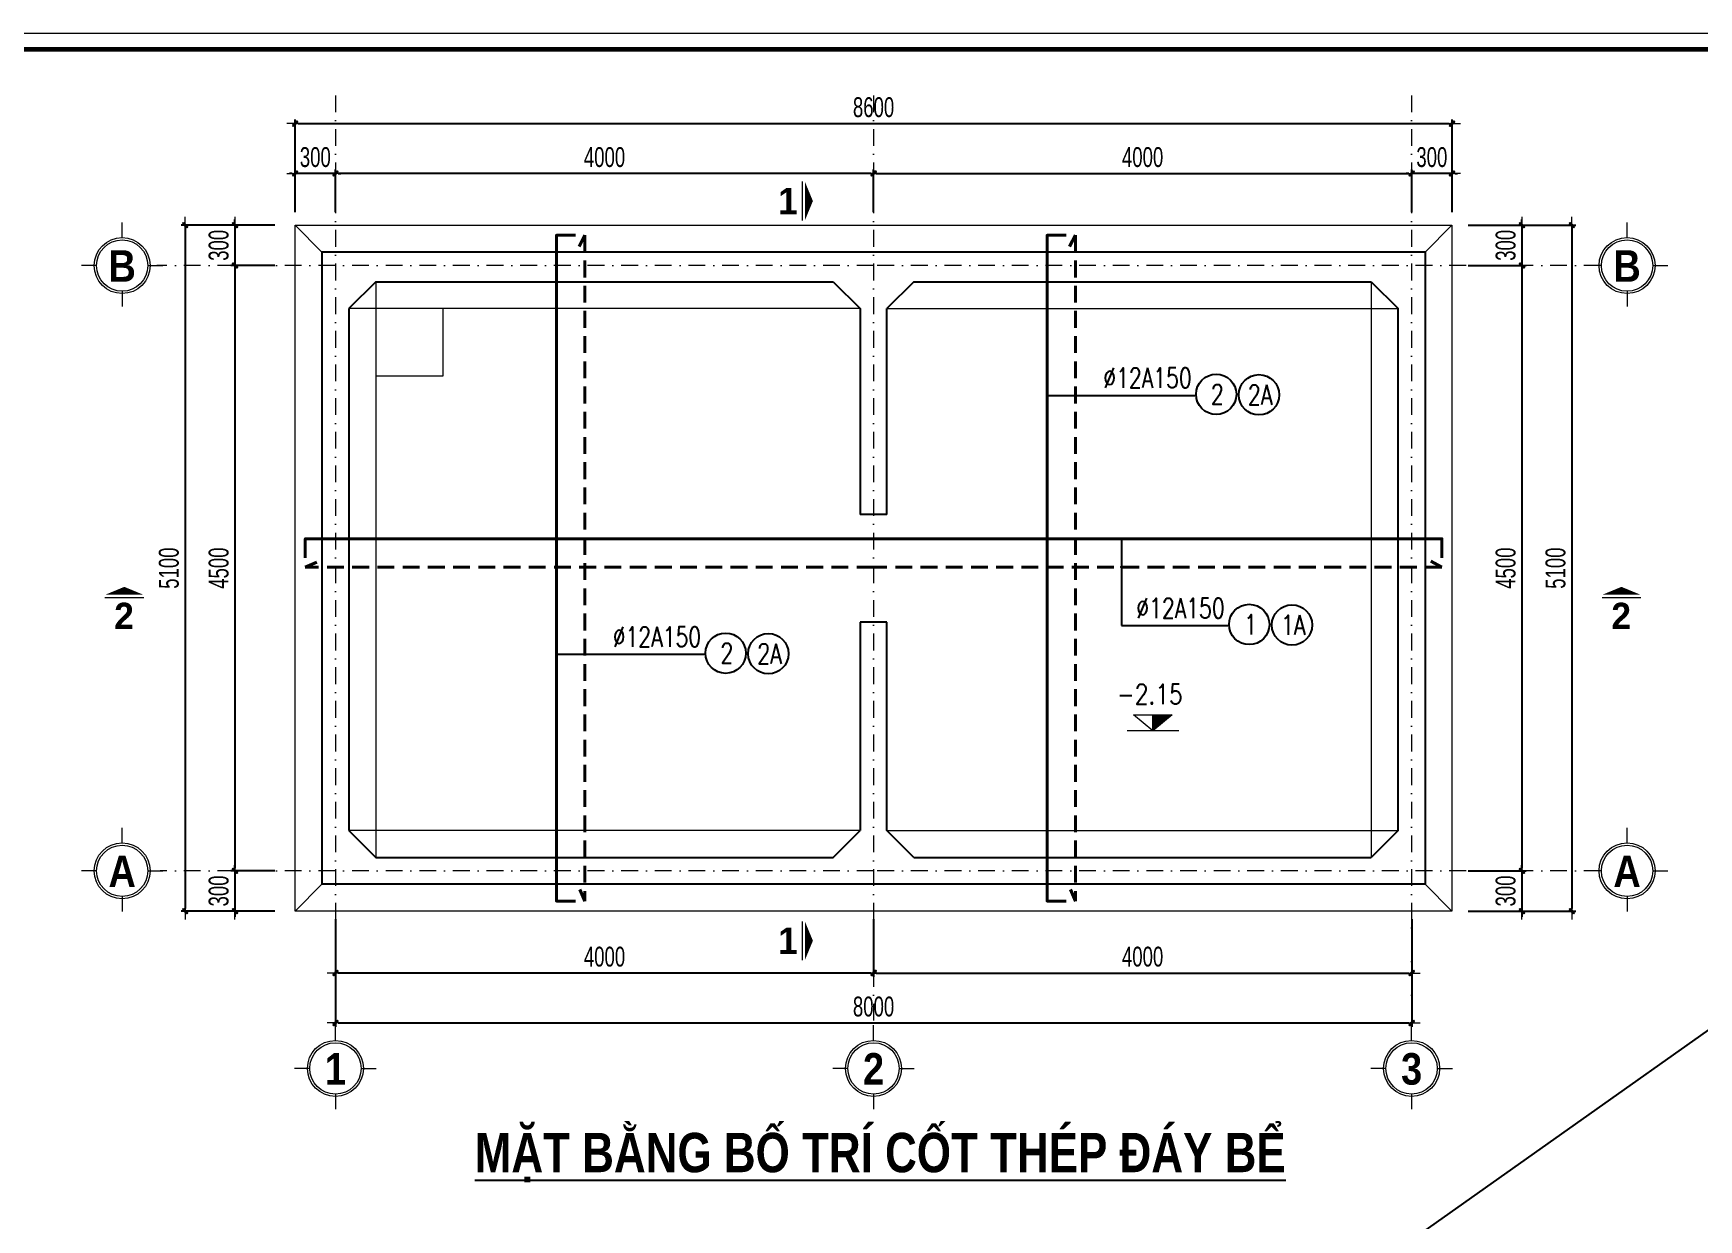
# Model space of a CAD drawing. Extents: x -192823 to 24985, y 78808 to 102574.
# Drawn here: x -88244 to -75864, y 93748 to 102568 of the extents above; entities that cross this region are included whole.
import ezdxf
from ezdxf.enums import TextEntityAlignment as Align

# ---------------------------------------------------------------- set-up
doc = ezdxf.new("R2010")
doc.units = 0
doc.header["$LTSCALE"] = 5
doc.header["$MEASUREMENT"] = 0
doc.header["$PDMODE"] = 3
doc.header["$PDSIZE"] = -5
doc.linetypes.add('DASHDOT', pattern=[1, 0.5, -0.25, 0, -0.25])
doc.linetypes.add('HIDDEN', pattern=[0.375, 0.25, -0.125])
doc.layers.get('0').update_dxf_attribs({"linetype": 'CONTINUOUS', "lineweight": 25})
doc.layers.get('DEFPOINTS').update_dxf_attribs({"linetype": 'CONTINUOUS', "lineweight": 9})
for name, color, linetype, lineweight in [('EG Text2', 7, 'CONTINUOUS', 20), ('ISO', 153, 'CONTINUOUS', 15), ('Khungten_LCDI', 7, 'CONTINUOUS', 25), ('KICHTHUOC', 167, 'CONTINUOUS', 15), ('LC Dim', 8, 'CONTINUOUS', 18), ('LC ISO', 153, 'CONTINUOUS', 13), ('LC Khac', 4, 'CONTINUOUS', 9), ('LC Net dam2', 6, 'CONTINUOUS', 40), ('LC Net manh', 239, 'CONTINUOUS', 5), ('LC Net thay', 7, 'CONTINUOUS', 25), ('LC Net truc', 79, 'DASHDOT', 13), ('LC Text1', 3, 'CONTINUOUS', 20), ('LC Text2', 7, 'CONTINUOUS', 25)]:
    doc.layers.add(name, color=color, linetype=linetype, lineweight=lineweight)
doc.layers.add('KCS_Plotter', color=11, linetype='CONTINUOUS', plot=False)
doc.styles.add('EG 1', font='')
doc.styles.add('HOATBIF', font='hoatbif.shx', dxfattribs={"width": 0.7})
doc.styles.add('Khungten', font='', dxfattribs={"width": 0.9, "height": 5000})
doc.styles.add('LC 1', font='')
doc.styles.add('LC 3', font='vnsimli.shx', dxfattribs={"width": 0.75})
doc.styles.add('LC3', font='', dxfattribs={"width": 0.8})
doc.styles.add('T1', font='Vnsimli.shx', dxfattribs={"width": 0.8})
doc.styles.add('Title', font='', dxfattribs={"width": 0.8})
doc.styles.get('EG 1').set_extended_font_data('.VnAvantH', bold=True)
doc.styles.get('Khungten').set_extended_font_data('.VnAvantH')
doc.styles.get('LC 1').set_extended_font_data('.VnAvantH', bold=True)
doc.styles.get('LC3').set_extended_font_data('.VnArialH', bold=True)
doc.styles.get('Title').set_extended_font_data('.VnBlackH')
doc.dimstyles.new('1-100(1-50)', dxfattribs={"dimscale": 59, "dimtxt": 2.5, "dimasz": 0.35, "dimexe": 0.5, "dimexo": 0, "dimgap": 0.8, "dimtad": 1, "dimdec": 0, "dimzin": 0, "dimdsep": 46, "dimtxsty": 'HOATBIF', "dimblk1": 'DOT', "dimblk2": 'DOT', "dimsah": 1, "dimcen": -1, "dimdle": 1, "dimclrd": 256, "dimclre": 256, "dimclrt": 4, "dimadec": 3, "dimazin": 2, "dimtfac": 0.333333, "dimtdec": 0, "dimtix": 1, "dimtmove": 2, "dimatfit": 3, "dimldrblk": 'DOT', "dimfxl": 1, "dimtvp": 0.833333, "dimtolj": 1, "dimtzin": 0, "dimarcsym": 0})

# ---------------------------------------------------------------- blocks, each defined once
blk = doc.blocks.new('DOT')
at = {"layer": 'KICHTHUOC'}
blk.add_line((-3, 0), (3, 0), dxfattribs=at)
at = {"layer": 'KICHTHUOC', "color": 4}
blk.add_line((-1, -1), (1, 1), dxfattribs=at)
blk.add_lwpolyline([(0.5, 1), (-1, -0.5), (-0.5, -1), (1, 0.5)], close=True, dxfattribs=at)
blk = doc.blocks.new('*D103')
at = {"layer": 'DEFPOINTS', "color": 0, "transparency": 16777216}
for p in [(-86450, 100842), (-86745, 96342), (-86450, 96342)]:
    blk.add_point(p, dxfattribs=at)
at = {"layer": 'LC Dim', "lineweight": -2, "transparency": 16777216}
for p, q in [((-86450, 100842), (-86775, 100842)), ((-86745, 100821), (-86745, 96362)), ((-86450, 96342), (-86775, 96342))]:
    blk.add_line(p, q, dxfattribs=at)
at = {"layer": 'LC Dim', "lineweight": -2, "transparency": 16777216, "xscale": 20.65, "yscale": 20.65, "zscale": 20.65}
for p, rotation in [((-86745, 100842), 90), ((-86745, 96342), 270)]:
    blk.add_blockref('DOT', p, dxfattribs=dict(at, rotation=rotation))
at = {"layer": 'LC Dim', "color": 4, "transparency": 16777216, "insert": (-86866, 98592), "char_height": 147.5, "attachment_point": 5, "rotation": 90, "style": 'HOATBIF'}
blk.add_mtext('\\A1;4500', dxfattribs=at)
blk = doc.blocks.new('*D104')
at = {"layer": 'DEFPOINTS', "color": 0, "transparency": 16777216}
for p in [(-85998, 95983), (-81998, 95983), (-85998, 95582)]:
    blk.add_point(p, dxfattribs=at)
at = {"layer": 'LC Dim', "lineweight": -2, "transparency": 16777216}
for p, q in [((-85998, 95983), (-85998, 95553)), ((-81998, 95983), (-81998, 95553)), ((-82019, 95582), (-85978, 95582))]:
    blk.add_line(p, q, dxfattribs=at)
at = {"layer": 'LC Dim', "lineweight": -2, "transparency": 16777216, "xscale": 20.65, "yscale": 20.65, "zscale": 20.65, "rotation": 180}
blk.add_blockref('DOT', (-85998, 95582), dxfattribs=at)
at = {"layer": 'LC Dim', "lineweight": -2, "transparency": 16777216, "xscale": 20.65, "yscale": 20.65, "zscale": 20.65}
blk.add_blockref('DOT', (-81998, 95582), dxfattribs=at)
at = {"layer": 'LC Dim', "color": 4, "transparency": 16777216, "insert": (-83998, 95703), "char_height": 147.5, "attachment_point": 5, "style": 'HOATBIF'}
blk.add_mtext('\\A1;4000', dxfattribs=at)
blk = doc.blocks.new('*D105')
at = {"layer": 'DEFPOINTS', "color": 0, "transparency": 16777216}
for p in [(-85998, 95983), (-77998, 95983), (-77998, 95211)]:
    blk.add_point(p, dxfattribs=at)
at = {"layer": 'LC Dim', "lineweight": -2, "transparency": 16777216}
for p, q in [((-85998, 95983), (-85998, 95181)), ((-77998, 95983), (-77998, 95181)), ((-85978, 95211), (-78019, 95211))]:
    blk.add_line(p, q, dxfattribs=at)
at = {"layer": 'LC Dim', "lineweight": -2, "transparency": 16777216, "xscale": 20.65, "yscale": 20.65, "zscale": 20.65, "rotation": 180}
blk.add_blockref('DOT', (-85998, 95211), dxfattribs=at)
at = {"layer": 'LC Dim', "lineweight": -2, "transparency": 16777216, "xscale": 20.65, "yscale": 20.65, "zscale": 20.65}
blk.add_blockref('DOT', (-77998, 95211), dxfattribs=at)
at = {"layer": 'LC Dim', "color": 4, "transparency": 16777216, "insert": (-81998, 95332), "char_height": 147.5, "attachment_point": 5, "style": 'HOATBIF'}
blk.add_mtext('\\A1;8000', dxfattribs=at)
blk = doc.blocks.new('ha tang Nui Beo')
at = {"layer": 'DEFPOINTS', "lineweight": 0}
blk.add_lwpolyline([(-1200, -14850), (-1200, 14850), (40800, 14850), (40800, -14850)], close=True, dxfattribs=at)
at = {"layer": 'Khungten_LCDI', "color": 5, "lineweight": 60}
blk.add_lwpolyline([(0, -14650), (0, 14650), (40600, 14650), (40600, -14650)], close=True, dxfattribs=at)
at = {"color": 7, "style": 'Khungten', "width": 0.8}
for tag, p in [('REVISION', (39499, -10746)), ('NGAYHT', (39546, -11609))]:
    blk.add_attdef(tag, text='', height=200, dxfattribs=at).set_placement(p, align=Align.CENTER)
at = {"layer": 'LC Text1', "style": 'Title', "width": 1.485915}
for tag, p, p2 in [('TENBANVE1', (36913, -8886), (40339, -8886)), ('TENBANVE2', (36913, -9562), (40339, -9562))]:
    blk.add_attdef(tag, text='', height=250, dxfattribs=at).set_placement(p, p2, align=Align.FIT)
at = {"layer": 'LC Text1', "style": 'Title', "width": 0.7}
blk.add_attdef('SOBANVE', text='', height=250, dxfattribs=at).set_placement((39562, -13896), align=Align.CENTER)
blk = doc.blocks.new('*D106')
at = {"layer": 'DEFPOINTS', "color": 0, "transparency": 16777216}
for p in [(-81998, 95983), (-77998, 95983), (-77998, 95582)]:
    blk.add_point(p, dxfattribs=at)
at = {"layer": 'LC Dim', "lineweight": -2, "transparency": 16777216}
for p, q in [((-81998, 95983), (-81998, 95553)), ((-77998, 95983), (-77998, 95553)), ((-81978, 95582), (-78019, 95582))]:
    blk.add_line(p, q, dxfattribs=at)
at = {"layer": 'LC Dim', "lineweight": -2, "transparency": 16777216, "xscale": 20.65, "yscale": 20.65, "zscale": 20.65, "rotation": 180}
blk.add_blockref('DOT', (-81998, 95582), dxfattribs=at)
at = {"layer": 'LC Dim', "lineweight": -2, "transparency": 16777216, "xscale": 20.65, "yscale": 20.65, "zscale": 20.65}
blk.add_blockref('DOT', (-77998, 95582), dxfattribs=at)
at = {"layer": 'LC Dim', "color": 4, "transparency": 16777216, "insert": (-79998, 95703), "char_height": 147.5, "attachment_point": 5, "style": 'HOATBIF'}
blk.add_mtext('\\A1;4000', dxfattribs=at)
blk = doc.blocks.new('TTRUC')
at = {"layer": 'ISO'}
for p, q in [((0, 6.95), (0, 10.71)), ((-6.37, 0), (-10.13, 0)), ((6.37, 0), (10.13, 0)), ((0, -6.37), (0, -10.13))]:
    blk.add_line(p, q, dxfattribs=at)
blk.add_circle((0, 0), 6.37, dxfattribs=at)
at = {"layer": 'KICHTHUOC'}
blk.add_circle((0, 0), 6.95, dxfattribs=at)
blk = doc.blocks.new('Caodo1')
at = {"layer": 'LC Text1'}
blk.add_hatch(color=4, dxfattribs=at).paths.add_polyline_path([(0, 200), (0, 0), (243, 200)])
at = {"layer": 'LC Text1', "color": 4}
for p, q in [((324, 0), (-324, 0)), ((0, 0), (0, 200))]:
    blk.add_line(p, q, dxfattribs=at)
blk.add_lwpolyline([(-243, 200), (243, 200), (0, 0), (0, 0)], close=True, dxfattribs=at)
at = {"layer": 'LC Text1', "color": 4, "style": 'T1', "width": 0.8}
blk.add_attdef('%%P0,00', text='', height=250, dxfattribs=at).set_placement((-39, 460), align=Align.MIDDLE_CENTER)
blk = doc.blocks.new('*D107')
at = {"layer": 'DEFPOINTS', "color": 0, "transparency": 16777216}
for p in [(-85998, 101526), (-85998, 101239), (-81998, 101239)]:
    blk.add_point(p, dxfattribs=at)
at = {"layer": 'LC Dim', "lineweight": -2, "transparency": 16777216}
for p, q in [((-85998, 101239), (-85998, 101555)), ((-82019, 101526), (-85978, 101526)), ((-81998, 101239), (-81998, 101555))]:
    blk.add_line(p, q, dxfattribs=at)
at = {"layer": 'LC Dim', "lineweight": -2, "transparency": 16777216, "xscale": 20.65, "yscale": 20.65, "zscale": 20.65, "rotation": 180}
blk.add_blockref('DOT', (-85998, 101526), dxfattribs=at)
at = {"layer": 'LC Dim', "lineweight": -2, "transparency": 16777216, "xscale": 20.65, "yscale": 20.65, "zscale": 20.65}
blk.add_blockref('DOT', (-81998, 101526), dxfattribs=at)
at = {"layer": 'LC Dim', "color": 4, "transparency": 16777216, "insert": (-83998, 101647), "char_height": 147.5, "attachment_point": 5, "style": 'HOATBIF'}
blk.add_mtext('\\A1;4000', dxfattribs=at)
blk = doc.blocks.new('*D108')
at = {"layer": 'DEFPOINTS', "color": 0, "transparency": 16777216}
for p in [(-77698, 101897), (-86298, 101239), (-77698, 101239)]:
    blk.add_point(p, dxfattribs=at)
at = {"layer": 'LC Dim', "lineweight": -2, "transparency": 16777216}
for p, q in [((-86298, 101239), (-86298, 101927)), ((-86278, 101897), (-77719, 101897)), ((-77698, 101239), (-77698, 101927))]:
    blk.add_line(p, q, dxfattribs=at)
at = {"layer": 'LC Dim', "lineweight": -2, "transparency": 16777216, "xscale": 20.65, "yscale": 20.65, "zscale": 20.65, "rotation": 180}
blk.add_blockref('DOT', (-86298, 101897), dxfattribs=at)
at = {"layer": 'LC Dim', "lineweight": -2, "transparency": 16777216, "xscale": 20.65, "yscale": 20.65, "zscale": 20.65}
blk.add_blockref('DOT', (-77698, 101897), dxfattribs=at)
at = {"layer": 'LC Dim', "color": 4, "transparency": 16777216, "insert": (-81998, 102018), "char_height": 147.5, "attachment_point": 5, "style": 'HOATBIF'}
blk.add_mtext('\\A1;8600', dxfattribs=at)
blk = doc.blocks.new('*D109')
at = {"layer": 'DEFPOINTS', "color": 0, "transparency": 16777216}
for p in [(-77998, 101526), (-81998, 101239), (-77998, 101239)]:
    blk.add_point(p, dxfattribs=at)
at = {"layer": 'LC Dim', "lineweight": -2, "transparency": 16777216}
for p, q in [((-81998, 101239), (-81998, 101555)), ((-81978, 101526), (-78019, 101526)), ((-77998, 101239), (-77998, 101555))]:
    blk.add_line(p, q, dxfattribs=at)
at = {"layer": 'LC Dim', "lineweight": -2, "transparency": 16777216, "xscale": 20.65, "yscale": 20.65, "zscale": 20.65, "rotation": 180}
blk.add_blockref('DOT', (-81998, 101526), dxfattribs=at)
at = {"layer": 'LC Dim', "lineweight": -2, "transparency": 16777216, "xscale": 20.65, "yscale": 20.65, "zscale": 20.65}
blk.add_blockref('DOT', (-77998, 101526), dxfattribs=at)
at = {"layer": 'LC Dim', "color": 4, "transparency": 16777216, "insert": (-79998, 101647), "char_height": 147.5, "attachment_point": 5, "style": 'HOATBIF'}
blk.add_mtext('\\A1;4000', dxfattribs=at)
blk = doc.blocks.new('TIEUDE1')
at = {"layer": 'EG Text2', "color": 7, "style": 'EG 1'}
blk.add_attdef('TIªU§Ò', text='', height=5, dxfattribs=at).set_placement((0, 0), align=Align.BOTTOM_CENTER)
blk.add_attdef('TL', text='', height=3, dxfattribs=at).set_placement((0, -2), align=Align.TOP_CENTER)
blk = doc.blocks.new('*D114')
at = {"layer": 'DEFPOINTS', "color": 0, "transparency": 16777216}
for p in [(-86450, 96342), (-86745, 96042), (-86450, 96042)]:
    blk.add_point(p, dxfattribs=at)
at = {"layer": 'LC Dim', "lineweight": -2, "transparency": 16777216}
for p, q in [((-86450, 96342), (-86775, 96342)), ((-86745, 96362), (-86745, 96383)), ((-86745, 96342), (-86745, 96042)), ((-86450, 96042), (-86775, 96042)), ((-86745, 96021), (-86745, 96000))]:
    blk.add_line(p, q, dxfattribs=at)
at = {"layer": 'LC Dim', "lineweight": -2, "transparency": 16777216, "xscale": 20.65, "yscale": 20.65, "zscale": 20.65}
for p, rotation in [((-86745, 96342), 270), ((-86745, 96042), 90)]:
    blk.add_blockref('DOT', p, dxfattribs=dict(at, rotation=rotation))
at = {"layer": 'LC Dim', "color": 4, "transparency": 16777216, "insert": (-86866, 96192), "char_height": 147.5, "attachment_point": 5, "rotation": 90, "style": 'HOATBIF'}
blk.add_mtext('\\A1;300', dxfattribs=at)
blk = doc.blocks.new('*D115')
at = {"layer": 'DEFPOINTS', "color": 0, "transparency": 16777216}
for p in [(-86450, 101142), (-86745, 100842), (-86450, 100842)]:
    blk.add_point(p, dxfattribs=at)
at = {"layer": 'LC Dim', "lineweight": -2, "transparency": 16777216}
for p, q in [((-86745, 101162), (-86745, 101183)), ((-86450, 101142), (-86775, 101142)), ((-86745, 101142), (-86745, 100842)), ((-86450, 100842), (-86775, 100842)), ((-86745, 100821), (-86745, 100800))]:
    blk.add_line(p, q, dxfattribs=at)
at = {"layer": 'LC Dim', "lineweight": -2, "transparency": 16777216, "xscale": 20.65, "yscale": 20.65, "zscale": 20.65}
for p, rotation in [((-86745, 101142), 270), ((-86745, 100842), 90)]:
    blk.add_blockref('DOT', p, dxfattribs=dict(at, rotation=rotation))
at = {"layer": 'LC Dim', "color": 4, "transparency": 16777216, "insert": (-86866, 100992), "char_height": 147.5, "attachment_point": 5, "rotation": 90, "style": 'HOATBIF'}
blk.add_mtext('\\A1;300', dxfattribs=at)
blk = doc.blocks.new('*D116')
at = {"layer": 'DEFPOINTS', "color": 0, "transparency": 16777216}
for p in [(-86450, 101142), (-87115, 96042), (-86450, 96042)]:
    blk.add_point(p, dxfattribs=at)
at = {"layer": 'LC Dim', "lineweight": -2, "transparency": 16777216}
for p, q in [((-86450, 101142), (-87145, 101142)), ((-87115, 101121), (-87115, 96062)), ((-86450, 96042), (-87145, 96042))]:
    blk.add_line(p, q, dxfattribs=at)
at = {"layer": 'LC Dim', "lineweight": -2, "transparency": 16777216, "xscale": 20.65, "yscale": 20.65, "zscale": 20.65}
for p, rotation in [((-87115, 101142), 90), ((-87115, 96042), 270)]:
    blk.add_blockref('DOT', p, dxfattribs=dict(at, rotation=rotation))
at = {"layer": 'LC Dim', "color": 4, "transparency": 16777216, "insert": (-87236, 98592), "char_height": 147.5, "attachment_point": 5, "rotation": 90, "style": 'HOATBIF'}
blk.add_mtext('\\A1;5100', dxfattribs=at)
blk = doc.blocks.new('*D117')
at = {"layer": 'DEFPOINTS', "color": 0, "transparency": 16777216}
for p in [(-77577, 100842), (-77577, 96342), (-77178, 96342)]:
    blk.add_point(p, dxfattribs=at)
at = {"layer": 'LC Dim', "lineweight": -2, "transparency": 16777216}
for p, q in [((-77577, 100842), (-77148, 100842)), ((-77178, 100821), (-77178, 96362)), ((-77577, 96342), (-77148, 96342))]:
    blk.add_line(p, q, dxfattribs=at)
at = {"layer": 'LC Dim', "lineweight": -2, "transparency": 16777216, "xscale": 20.65, "yscale": 20.65, "zscale": 20.65}
for p, rotation in [((-77178, 100842), 90), ((-77178, 96342), 270)]:
    blk.add_blockref('DOT', p, dxfattribs=dict(at, rotation=rotation))
at = {"layer": 'LC Dim', "color": 4, "transparency": 16777216, "insert": (-77299, 98592), "char_height": 147.5, "attachment_point": 5, "rotation": 90, "style": 'HOATBIF'}
blk.add_mtext('\\A1;4500', dxfattribs=at)
blk = doc.blocks.new('*D118')
at = {"layer": 'DEFPOINTS', "color": 0, "transparency": 16777216}
for p in [(-77577, 96342), (-77577, 96042), (-77178, 96042)]:
    blk.add_point(p, dxfattribs=at)
at = {"layer": 'LC Dim', "lineweight": -2, "transparency": 16777216}
for p, q in [((-77577, 96342), (-77148, 96342)), ((-77178, 96362), (-77178, 96383)), ((-77178, 96342), (-77178, 96042)), ((-77577, 96042), (-77148, 96042)), ((-77178, 96021), (-77178, 96000))]:
    blk.add_line(p, q, dxfattribs=at)
at = {"layer": 'LC Dim', "lineweight": -2, "transparency": 16777216, "xscale": 20.65, "yscale": 20.65, "zscale": 20.65}
for p, rotation in [((-77178, 96342), 270), ((-77178, 96042), 90)]:
    blk.add_blockref('DOT', p, dxfattribs=dict(at, rotation=rotation))
at = {"layer": 'LC Dim', "color": 4, "transparency": 16777216, "insert": (-77299, 96192), "char_height": 147.5, "attachment_point": 5, "rotation": 90, "style": 'HOATBIF'}
blk.add_mtext('\\A1;300', dxfattribs=at)
blk = doc.blocks.new('*D119')
at = {"layer": 'DEFPOINTS', "color": 0, "transparency": 16777216}
for p in [(-77577, 101142), (-77577, 100842), (-77178, 100842)]:
    blk.add_point(p, dxfattribs=at)
at = {"layer": 'LC Dim', "lineweight": -2, "transparency": 16777216}
for p, q in [((-77178, 101162), (-77178, 101183)), ((-77577, 101142), (-77148, 101142)), ((-77178, 101142), (-77178, 100842)), ((-77577, 100842), (-77148, 100842)), ((-77178, 100821), (-77178, 100800))]:
    blk.add_line(p, q, dxfattribs=at)
at = {"layer": 'LC Dim', "lineweight": -2, "transparency": 16777216, "xscale": 20.65, "yscale": 20.65, "zscale": 20.65}
for p, rotation in [((-77178, 101142), 270), ((-77178, 100842), 90)]:
    blk.add_blockref('DOT', p, dxfattribs=dict(at, rotation=rotation))
at = {"layer": 'LC Dim', "color": 4, "transparency": 16777216, "insert": (-77299, 100992), "char_height": 147.5, "attachment_point": 5, "rotation": 90, "style": 'HOATBIF'}
blk.add_mtext('\\A1;300', dxfattribs=at)
blk = doc.blocks.new('*D120')
at = {"layer": 'DEFPOINTS', "color": 0, "transparency": 16777216}
for p in [(-77577, 101142), (-77577, 96042), (-76807, 96042)]:
    blk.add_point(p, dxfattribs=at)
at = {"layer": 'LC Dim', "lineweight": -2, "transparency": 16777216}
for p, q in [((-77577, 101142), (-76778, 101142)), ((-76807, 101121), (-76807, 96062)), ((-77577, 96042), (-76778, 96042))]:
    blk.add_line(p, q, dxfattribs=at)
at = {"layer": 'LC Dim', "lineweight": -2, "transparency": 16777216, "xscale": 20.65, "yscale": 20.65, "zscale": 20.65}
for p, rotation in [((-76807, 101142), 90), ((-76807, 96042), 270)]:
    blk.add_blockref('DOT', p, dxfattribs=dict(at, rotation=rotation))
at = {"layer": 'LC Dim', "color": 4, "transparency": 16777216, "insert": (-76928, 98592), "char_height": 147.5, "attachment_point": 5, "rotation": 90, "style": 'HOATBIF'}
blk.add_mtext('\\A1;5100', dxfattribs=at)
blk = doc.blocks.new('*D121')
at = {"layer": 'DEFPOINTS', "color": 0, "transparency": 16777216}
for p in [(-86298, 101526), (-86298, 101239), (-85998, 101239)]:
    blk.add_point(p, dxfattribs=at)
at = {"layer": 'LC Dim', "lineweight": -2, "transparency": 16777216}
for p, q in [((-86319, 101526), (-86340, 101526)), ((-86298, 101239), (-86298, 101555)), ((-85998, 101526), (-86298, 101526)), ((-85998, 101239), (-85998, 101555)), ((-85978, 101526), (-85957, 101526))]:
    blk.add_line(p, q, dxfattribs=at)
at = {"layer": 'LC Dim', "lineweight": -2, "transparency": 16777216, "xscale": 20.65, "yscale": 20.65, "zscale": 20.65}
blk.add_blockref('DOT', (-86298, 101526), dxfattribs=at)
at = {"layer": 'LC Dim', "lineweight": -2, "transparency": 16777216, "xscale": 20.65, "yscale": 20.65, "zscale": 20.65, "rotation": 180}
blk.add_blockref('DOT', (-85998, 101526), dxfattribs=at)
at = {"layer": 'LC Dim', "color": 4, "transparency": 16777216, "insert": (-86148, 101647), "char_height": 147.5, "attachment_point": 5, "style": 'HOATBIF'}
blk.add_mtext('\\A1;300', dxfattribs=at)
blk = doc.blocks.new('*D122')
at = {"layer": 'DEFPOINTS', "color": 0, "transparency": 16777216}
for p in [(-77998, 101526), (-77998, 101239), (-77698, 101239)]:
    blk.add_point(p, dxfattribs=at)
at = {"layer": 'LC Dim', "lineweight": -2, "transparency": 16777216}
for p, q in [((-78019, 101526), (-78040, 101526)), ((-77998, 101239), (-77998, 101555)), ((-77698, 101526), (-77998, 101526)), ((-77698, 101239), (-77698, 101555)), ((-77678, 101526), (-77657, 101526))]:
    blk.add_line(p, q, dxfattribs=at)
at = {"layer": 'LC Dim', "lineweight": -2, "transparency": 16777216, "xscale": 20.65, "yscale": 20.65, "zscale": 20.65}
blk.add_blockref('DOT', (-77998, 101526), dxfattribs=at)
at = {"layer": 'LC Dim', "lineweight": -2, "transparency": 16777216, "xscale": 20.65, "yscale": 20.65, "zscale": 20.65, "rotation": 180}
blk.add_blockref('DOT', (-77698, 101526), dxfattribs=at)
at = {"layer": 'LC Dim', "color": 4, "transparency": 16777216, "insert": (-77848, 101647), "char_height": 147.5, "attachment_point": 5, "style": 'HOATBIF'}
blk.add_mtext('\\A1;300', dxfattribs=at)

msp = doc.modelspace()

# ---------------------------------------------------------------- linework, layer by layer
at = {"layer": 'KCS_Plotter'}
msp.add_line((-90258.2, 84928.2), (-65312.7, 102568.2), dxfattribs=at)
at = {"layer": 'LC Khac', "color": 1, "ltscale": 2}
for p, q in [((-82528.6, 101465.4), (-82528.6, 101177)), ((-87711.8, 98373.3), (-87423.5, 98373.3)), ((-76582.7, 98373.3), (-76294.4, 98373.3)), ((-82528.6, 95966.3), (-82528.6, 95677.9))]:
    msp.add_line(p, q, dxfattribs=at)
for points in [[(-82449, 101321.2, 0, 280, 0), (-82506.9, 101321.2, 163.3, 163.3, 0)], [(-87567.7, 98452.9, 0, 280, 0), (-87567.7, 98395, 163.3, 163.3, 0)], [(-76438.5, 98452.9, 0, 280, 0), (-76438.5, 98395, 163.3, 163.3, 0)], [(-82449, 95822.1, 0, 280, 0), (-82506.9, 95822.1, 163.3, 163.3, 0)]]:
    msp.add_lwpolyline(points, format="xyseb", dxfattribs=at)
at = {"layer": 'LC Net dam2', "ltscale": 2}
for points in [[(-84212.7, 101066.5), (-84355.6, 101066.5), (-84355.6, 96116.5), (-84212.7, 96116.5)], [(-80565.7, 101066.5), (-80708.7, 101066.5), (-80708.7, 96116.5), (-80565.7, 96116.5)], [(-81998.3, 98811.1), (-86223, 98811.1), (-86223, 98668.1)], [(-77773.3, 98668.1), (-77773.3, 98811.1), (-81998.3, 98811.1)]]:
    msp.add_lwpolyline(points, dxfattribs=at)
at = {"layer": 'LC Net dam2', "linetype": 'HIDDEN', "ltscale": 100}
for points in [[(-84187.6, 100983.1), (-84144.8, 101066.5), (-84144.8, 96116.5), (-84181.6, 96202)], [(-80540.6, 100983.1), (-80497.8, 101066.5), (-80497.8, 96116.5), (-80534.7, 96202)], [(-81998.3, 98600.2), (-86223, 98600.2), (-86137.5, 98637.1)], [(-77856.7, 98643), (-77773.3, 98600.2), (-81998.3, 98600.2)]]:
    msp.add_lwpolyline(points, dxfattribs=at)
at = {"layer": 'LC Net manh'}
for p, q in [((-86098.3, 100941.5), (-86298.3, 101141.5)), ((-77698.3, 101141.5), (-77898.3, 100941.5)), ((-85698.3, 100721.5), (-85698.3, 96441.5)), ((-78298.3, 100721.5), (-78298.3, 96441.5)), ((-82098.3, 100521.5), (-85898.3, 100521.5)), ((-81898.3, 100521.5), (-78098.3, 100521.5)), ((-82098.3, 96641.5), (-85898.3, 96641.5)), ((-81898.3, 96641.5), (-78098.3, 96641.5)), ((-86098.3, 96241.5), (-86298.3, 96041.5)), ((-77898.3, 96241.5), (-77698.3, 96041.5))]:
    msp.add_line(p, q, dxfattribs=at)
for points in [[(-81998.3, 96041.5), (-86298.3, 96041.5), (-86298.3, 101141.5), (-81998.3, 101141.5)], [(-81998.3, 101141.5), (-77698.3, 101141.5), (-77698.3, 96041.5), (-81998.3, 96041.5)]]:
    msp.add_lwpolyline(points, dxfattribs=at)
msp.add_lwpolyline([(-85698.3, 100521.5), (-85698.3, 100021.5), (-85198.3, 100021.5), (-85198.3, 100521.5)], close=True, dxfattribs=at)
at = {"layer": 'LC Net thay'}
for p, q in [((-86098.3, 100941.5), (-86098.3, 96241.5)), ((-81998.3, 100941.5), (-86098.3, 100941.5)), ((-77898.3, 100941.5), (-81998.3, 100941.5)), ((-77898.3, 100941.5), (-77898.3, 96241.5)), ((-85698.3, 100721.5), (-85898.3, 100521.5)), ((-85698.3, 100721.5), (-82298.3, 100721.5)), ((-82298.3, 100721.5), (-82098.3, 100521.5)), ((-81698.3, 100721.5), (-81898.3, 100521.5)), ((-81698.3, 100721.5), (-78298.3, 100721.5)), ((-78298.3, 100721.5), (-78098.3, 100521.5)), ((-85898.3, 100521.5), (-85898.3, 96641.5)), ((-82098.3, 100521.5), (-82098.3, 98991.5)), ((-81898.3, 98991.5), (-81898.3, 100521.5)), ((-78098.3, 96641.5), (-78098.3, 100521.5)), ((-81998.3, 98991.5), (-82098.3, 98991.5)), ((-81898.3, 98991.5), (-81998.3, 98991.5)), ((-82098.3, 98191.5), (-82098.3, 96641.5)), ((-81998.3, 98191.5), (-82098.3, 98191.5)), ((-81898.3, 98191.5), (-81998.3, 98191.5)), ((-81898.3, 96641.5), (-81898.3, 98191.5)), ((-85898.3, 96641.5), (-85698.3, 96441.5)), ((-82298.3, 96441.5), (-82098.3, 96641.5)), ((-81698.3, 96441.5), (-81898.3, 96641.5)), ((-78098.3, 96641.5), (-78298.3, 96441.5)), ((-85698.3, 96441.5), (-82298.3, 96441.5)), ((-81698.3, 96441.5), (-78298.3, 96441.5)), ((-81998.3, 96241.5), (-86098.3, 96241.5)), ((-77898.3, 96241.5), (-81998.3, 96241.5))]:
    msp.add_line(p, q, dxfattribs=at)
at = {"layer": 'LC Net truc', "ltscale": 50}
for p, q in [((-85998.3, 102106.7), (-85998.3, 95193.2)), ((-81998.3, 102106.7), (-81998.3, 95193.2)), ((-77998.3, 102106.7), (-77998.3, 95193.2)), ((-81998.3, 100841.5), (-87326.9, 100841.5)), ((-76593.7, 100841.5), (-81998.3, 100841.5)), ((-81998.3, 96341.5), (-87300.3, 96341.5)), ((-76593.7, 96341.5), (-81998.3, 96341.5))]:
    msp.add_line(p, q, dxfattribs=at)
at = {"layer": 'LC Text2', "ltscale": 100}
for centre in [(-79450.8, 99884.5), (-79133.1, 99880.6), (-79205.7, 98173.4), (-78887.9, 98169.6), (-83097.8, 97959.7), (-82780, 97955.8)]:
    msp.add_circle(centre, 150, dxfattribs=at)

# ---------------------------------------------------------------- block references
at = {"layer": 'LC ISO', "xscale": 29.92991777228621, "yscale": 29.92991777228621, "zscale": 29.92991777228621}
for p in [(-87583.5, 100841.5), (-76396.9, 100841.5), (-87583.5, 96341.5), (-76396.9, 96341.5), (-85998.3, 94872.7), (-81998.3, 94872.7), (-77998.3, 94872.7)]:
    msp.add_blockref('TTRUC', p, dxfattribs=at)
at = {"layer": 'LC Net thay', "xscale": 0.5939393785367624, "yscale": 0.5939393785367624, "zscale": 0.5939393785367624}
msp.add_blockref('ha tang Nui Beo', (-89545.4, 93748.2), dxfattribs=at)
at = {"layer": 'LC Text1'}
ref = msp.add_blockref('Caodo1', (-79921.5, 97381.9), dxfattribs=dict(at, xscale=0.593939378536651, yscale=0.593939378536651, zscale=0.593939378536651))
ref.add_attrib('%%P0,00', '-2.15', dxfattribs={"layer": 'LC Text2', "color": 4, "height": 148.48, "style": 'T1', "width": 0.8}).set_placement((-79944.6, 97654.8), align=Align.MIDDLE_CENTER)
at = {"layer": 'LC Text2'}
ref = msp.add_blockref('TIEUDE1', (-81948.7, 94013.4), dxfattribs=dict(at, xscale=59.3939378537799, yscale=59.3939378537799, zscale=59.3939378537799))
ref.add_attrib('TIªU§Ò', '%%UmÆt b»ng bè trÝ cèt thÐp ®¸y bÓ', dxfattribs={"color": 7, "height": 292.48, "style": 'LC3', "width": 0.8}).set_placement((-81948.7, 94013.4), align=Align.BOTTOM_CENTER)

# ---------------------------------------------------------------- texts
at = {"ltscale": 2, "style": 'LC 1'}
for tag, p in [('1', (-82634.7, 101321.2)), ('2', (-87569.6, 98236.7)), ('2', (-76440.5, 98236.7)), ('1', (-82634.7, 95822.1))]:
    msp.add_attdef(tag, text='A', height=196, dxfattribs=at).set_placement(p, align=Align.MIDDLE_CENTER)
at = {"layer": 'LC Text1', "ltscale": 0.2, "style": 'LC 1', "width": 0.9}
for s, p in [('b', (-87583.5, 100650.9)), ('b', (-76396.9, 100650.9)), ('a', (-87583.5, 96150.9)), ('a', (-76396.9, 96150.9)), ('1', (-85998.3, 94682.1)), ('2', (-81998.3, 94682.1)), ('3', (-77998.3, 94682.1))]:
    msp.add_text(s, height=234.4, dxfattribs=at).set_placement(p, align=Align.BOTTOM_CENTER)
at = {"layer": 'LC Text2', "linetype": 'ByBlock', "style": 'LC 3', "width": 0.75}
for p in [(-80289.8, 99932.1), (-80044.7, 98221.1), (-83936.7, 98007.4)]:
    msp.add_text('%%C12A150', height=148, dxfattribs=at).set_placement(p)
at = {"layer": 'LC Text2', "ltscale": 100, "style": 'LC 3', "width": 0.75}
for s, p in [('2', (-79441.9, 99884.5)), ('2A', (-79124.1, 99880.6)), ('1', (-79196.7, 98173.4)), ('1A', (-78879, 98169.6)), ('2', (-83088.8, 97959.7)), ('2A', (-82771.1, 97955.8))]:
    msp.add_text(s, height=148, dxfattribs=at).set_placement(p, align=Align.MIDDLE_CENTER)

# ---------------------------------------------------------------- dimensions: what is measured, and where the dimension line sits
at = {"layer": 'LC Dim'}
for base, p1, p2, picture, middle in [((-77698.3, 101897.2), (-86298.3, 101238.8), (-77698.3, 101238.8), '*D108', (-81998.3, 102018.1)), ((-86298.3, 101525.9), (-85998.3, 101238.8), (-86298.3, 101238.8), '*D121', (-86148.3, 101646.8)), ((-85998.3, 101525.9), (-81998.3, 101238.8), (-85998.3, 101238.8), '*D107', (-83998.3, 101646.8)), ((-77998.3, 101525.9), (-77698.3, 101238.8), (-77998.3, 101238.8), '*D122', (-77848.3, 101646.8)), ((-85998.3, 95582.2), (-81998.3, 95982.8), (-85998.3, 95982.8), '*D104', (-83998.3, 95703.2)), ((-77998.3, 95211), (-85998.3, 95982.8), (-77998.3, 95982.8), '*D105', (-81998.3, 95331.9))]:
    dim = msp.add_linear_dim(base=base, p1=p1, p2=p2, dimstyle='1-100(1-50)', dxfattribs=at)
    dim.commit()
    dim.dimension.update_dxf_attribs({"geometry": picture, "text_midpoint": middle})
for base, p1, p2, angle, picture, middle in [((-77998.3, 101525.9), (-81998.3, 101238.8), (-77998.3, 101238.8), 180, '*D109', (-79998.3, 101646.8)), ((-87115.4, 96041.5), (-86449.7, 101141.5), (-86449.7, 96041.5), 270, '*D116', (-87236.3, 98591.5)), ((-86745, 100841.5), (-86449.7, 101141.5), (-86449.7, 100841.5), 270, '*D115', (-86866, 100991.5)), ((-77177.8, 100841.5), (-77577, 101141.5), (-77577, 100841.5), 270, '*D119', (-77298.7, 100991.5)), ((-76807.4, 96041.5), (-77577, 101141.5), (-77577, 96041.5), 270, '*D120', (-76928.4, 98591.5)), ((-86745, 96341.5), (-86449.7, 100841.5), (-86449.7, 96341.5), 270, '*D103', (-86866, 98591.5)), ((-77177.8, 96341.5), (-77577, 100841.5), (-77577, 96341.5), 270, '*D117', (-77298.7, 98591.5)), ((-86745, 96041.5), (-86449.7, 96341.5), (-86449.7, 96041.5), 270, '*D114', (-86866, 96191.5)), ((-77177.8, 96041.5), (-77577, 96341.5), (-77577, 96041.5), 270, '*D118', (-77298.7, 96191.5)), ((-77998.3, 95582.2), (-81998.3, 95982.8), (-77998.3, 95982.8), 180, '*D106', (-79998.3, 95703.2))]:
    dim = msp.add_linear_dim(base=base, p1=p1, p2=p2, angle=angle, dimstyle='1-100(1-50)', dxfattribs=at)
    dim.commit()
    dim.dimension.update_dxf_attribs({"geometry": picture, "text_midpoint": middle})

# ---------------------------------------------------------------- leaders
for points in [[(-80708.7, 99876.7), (-80401.3, 99876.7), (-79609.7, 99876.7)], [(-80497.8, 99876.7), (-80401.3, 99876.7), (-79609.7, 99876.7)], [(-80156.1, 98811.1), (-80156.1, 98165.7), (-79364.6, 98165.7)], [(-80156.1, 98600.2), (-80156.1, 98165.7), (-79364.6, 98165.7)], [(-84355.6, 97951.9), (-84048.2, 97951.9), (-83256.7, 97951.9)], [(-84144.8, 97951.9), (-84048.2, 97951.9), (-83256.7, 97951.9)]]:
    msp.add_leader(points, dimstyle='1-100(1-50)', dxfattribs=at)

doc.saveas('drawing.dxf')
